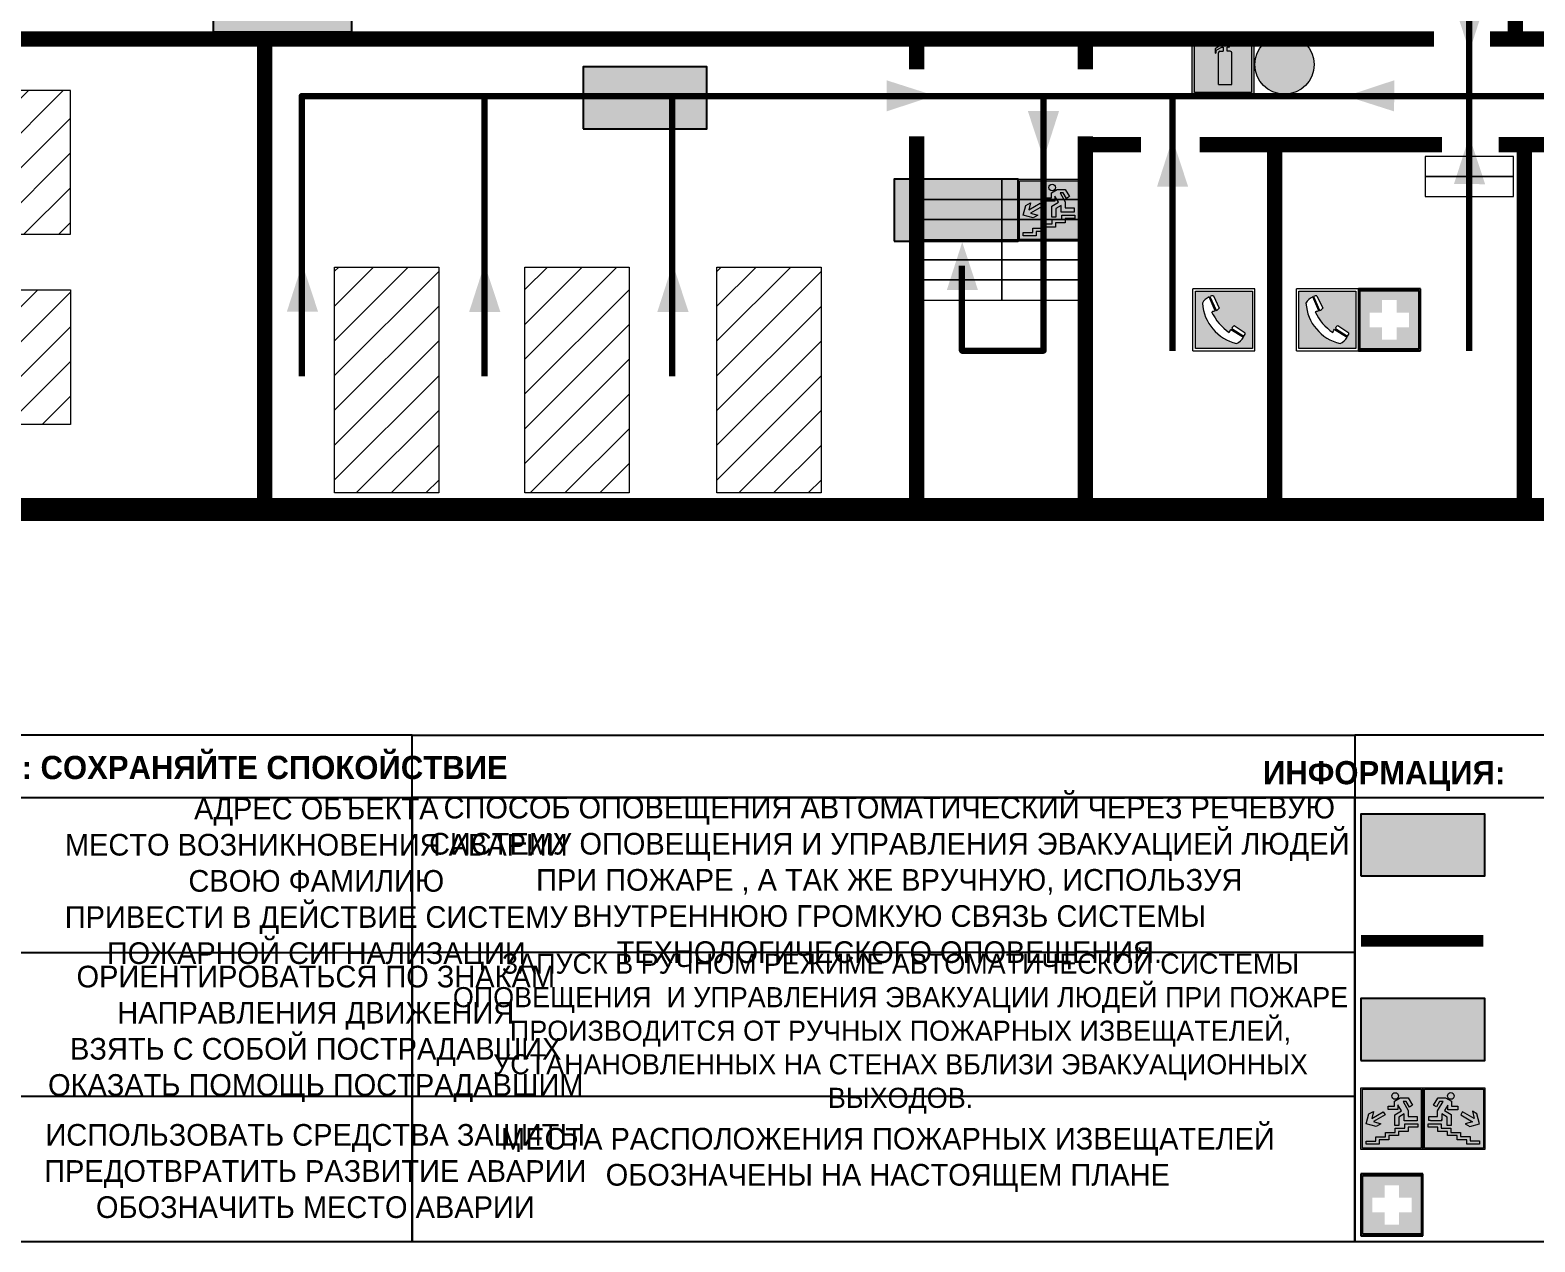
# Model space of a CAD drawing. Header units: millimetres. Extents: x 13810 to 67229, y 12374 to 21950.
# Drawn here: x 18165.2 to 18359.5, y 14176.2 to 14332.7 of the extents above; entities that cross this region are included whole.
import ezdxf

# ---------------------------------------------------------------- set-up
doc = ezdxf.new("R2010")
doc.units = ezdxf.units.MM
doc.layers.add('План_Штампы', color=7, linetype='Continuous')
doc.styles.add('обычный', font='arial.ttf')
pattern_1 = [(45, (-2813.9702, 12348.202), (-2.24506403, 2.24506403), [])]

# ---------------------------------------------------------------- blocks, each defined once
blk = doc.blocks.new('A$C7B4425F7')
at = {"true_color": 0xffffff}
blk.add_hatch(color=7, dxfattribs=at).paths.add_polyline_path([(0, 0), (-16, 0), (-16, -8), (0, -8)])
h = blk.add_hatch(color=126)
h.paths.add_polyline_path([(-0.2, -0.2), (-15.8, -0.2), (-15.8, -7.8), (-0.2, -7.8)])
h.paths.add_polyline_path([(-11.76, -2.03), (-11.76, -3.66), (-11.17, -3.66, -0.568275), (-11.17, -6.18), (-12.58, -6.18), (-12.58, -2.03)], flags=16)
h.paths.add_polyline_path([(-13.33, -4.12, -0.495768), (-13.59, -6.18), (-15.03, -6.18), (-15.03, -2.03), (-13.59, -2.03, -0.487973)], flags=16)
h.paths.add_polyline_path([(-10.25, -2.03), (-9.48, -2.03), (-9.48, -6.18), (-10.25, -6.18)], flags=16)
h.paths.add_polyline_path([(-13.84, -3.69), (-14.24, -3.69), (-14.24, -3.03), (-13.9, -3.03, -0.692621)], flags=0)
h.paths.add_polyline_path([(-9.15, -2.03), (-8.4, -2.03), (-8.04, -3.07), (-7.68, -2.03), (-6.93, -2.03), (-7.64, -4.1), (-6.93, -6.18), (-7.68, -6.18), (-8.04, -5.14), (-8.4, -6.18), (-9.15, -6.18), (-8.44, -4.1)], flags=16)
h.paths.add_polyline_path([(-11.76, -4.46), (-11.42, -4.46, -0.692621), (-11.36, -5.12), (-11.76, -5.12)], flags=0)
h.paths.add_polyline_path([(-13.9, -5.2), (-14.24, -5.2), (-14.24, -4.55), (-13.84, -4.55, -0.708038)], flags=0)
edge = h.paths.add_edge_path(flags=16)
edge.add_ellipse((-5.51, -4.08), major_axis=(0, 2.05), ratio=0.586184, start_angle=0, end_angle=360)
edge = h.paths.add_edge_path(flags=0)
edge.add_ellipse((-5.51, -4.08), major_axis=(0, 1.14), ratio=0.454828, start_angle=0, end_angle=360)
h.paths.add_polyline_path([(-4.13, -4.96, 0.377264), (-3.48, -4.52, 0.0555), (-3.16, -2.03), (-1.66, -2.03), (-1.66, -4.96), (-0.96, -4.96), (-0.96, -7.01), (-1.75, -7.01), (-1.75, -6.18), (-3.3, -6.18), (-3.3, -7.02), (-4.13, -7.02)], flags=16)
h.paths.add_polyline_path([(-2.73, -2.91), (-2.28, -2.91), (-2.28, -4.96), (-3.05, -4.96, 0.079136)], flags=0)
at = {"color": 126}
blk.add_lwpolyline([(-16, -8), (0, -8), (0, 0), (-16, 0)], close=True, dxfattribs=at)
blk = doc.blocks.new('A$C18900ED3')
h = blk.add_hatch(color=126)
h.paths.add_polyline_path([(-0.18, -0.18), (-7.02, -0.18), (-7.02, -7.02), (-0.18, -7.02)])
h.paths.add_polyline_path([(-5.89, -4.46), (-5.89, -2.77), (-4.46, -2.77), (-4.46, -1.31), (-2.77, -1.31), (-2.77, -2.77), (-1.33, -2.77), (-1.33, -4.46), (-2.77, -4.46), (-2.77, -5.89), (-4.46, -5.89), (-4.46, -4.46)], flags=16)
at = {"color": 126}
for p, q in [((-7.2, 0), (-7.2, -7.2)), ((0, 0), (-7.2, 0)), ((0, -7.2), (0, 0)), ((-7.02, -7.02), (-7.02, -0.18)), ((-7.02, -0.18), (-0.18, -0.18)), ((-0.18, -0.18), (-0.18, -7.02)), ((-7.2, -7.2), (0, -7.2)), ((-0.18, -7.02), (-7.02, -7.02))]:
    blk.add_line(p, q, dxfattribs=at)
blk = doc.blocks.new('вниз 3')
at = {"lineweight": 0, "true_color": 0xffffff}
h = blk.add_hatch(color=7, dxfattribs=at)
h.dxf.hatch_style = 1
h.paths.add_polyline_path([(40997.5, -4475.69), (40997.25, -4475.28), (40995.76, -4476.15), (40995.97, -4475.23), (40995.39, -4475.56), (40995.05, -4476.83), (40996.33, -4477.17), (40996.91, -4476.83), (40996, -4476.55)], flags=0)
h.paths.add_polyline_path([(40999.81, -4473.95), (41000.22, -4473.95), (41000.64, -4474.67), (41001.03, -4474.43), (41000.46, -4473.49), (41000.42, -4473.49), (40999.43, -4473.49), (40998.68, -4473.92), (40998.68, -4474.57), (40997.88, -4474.57), (40997.88, -4475), (40999.14, -4475), (40999.14, -4474.43), (40999.14, -4474.38), (40999.59, -4475.15), (40998.72, -4475.67), (40998.72, -4477.06), (40999.24, -4477.06), (40999.24, -4475.96), (40999.95, -4475.56), (40999.95, -4476.43), (41001.61, -4476.43), (41001.61, -4475.88), (41000.47, -4475.88), (41000.47, -4475.12)], flags=0)
h.paths.add_polyline_path([(40999.2, -4473.24, 1), (40998.35, -4473.24, 1)], flags=0)
h.paths.add_polyline_path([(41000.46, -4477.26), (41001.69, -4477.26), (41001.69, -4476.84), (41000.03, -4476.84), (41000.03, -4477.39), (40998.78, -4477.39), (40998.78, -4477.95), (40997.53, -4477.95), (40997.53, -4478.5), (40996.29, -4478.5), (40996.29, -4479.06), (40995.05, -4479.06), (40995.05, -4479.48), (40995.29, -4479.48), (40996.72, -4479.48), (40996.72, -4478.92), (40997.97, -4478.92), (40997.97, -4478.36), (40999.2, -4478.36), (40999.2, -4477.81), (41000.46, -4477.81)], flags=0)
h.paths.add_polyline_path([(41002.37, -4472.17), (40994.37, -4472.17), (40994.37, -4480.17), (41002.37, -4480.17)])
h.paths.add_polyline_path([(41002.16, -4479.96), (40994.57, -4479.96), (40994.57, -4472.37), (41002.16, -4472.37)], flags=16)
h.paths.add_polyline_path([(41001.61, -4475.88), (41001.61, -4476.43), (40999.95, -4476.43), (40999.95, -4475.56), (40999.24, -4475.96), (40999.24, -4477.06), (40998.72, -4477.06), (40998.72, -4475.67), (40999.59, -4475.15), (40999.14, -4474.38), (40999.14, -4474.43), (40999.14, -4475), (40997.88, -4475), (40997.88, -4474.57), (40998.68, -4474.57), (40998.68, -4473.92), (40999.43, -4473.49), (41000.42, -4473.49), (41000.46, -4473.49), (41001.03, -4474.43), (41000.64, -4474.67), (41000.22, -4473.95), (40999.81, -4473.95), (41000.47, -4475.12), (41000.47, -4475.88)], flags=0)
h.paths.add_polyline_path([(41001.69, -4476.84), (41001.69, -4477.26), (41000.46, -4477.26), (41000.46, -4477.81), (40999.2, -4477.81), (40999.2, -4478.36), (40997.97, -4478.36), (40997.97, -4478.92), (40996.72, -4478.92), (40996.72, -4479.48), (40995.05, -4479.48), (40995.05, -4479.06), (40996.29, -4479.06), (40996.29, -4478.5), (40997.53, -4478.5), (40997.53, -4477.95), (40998.78, -4477.95), (40998.78, -4477.39), (41000.03, -4477.39), (41000.03, -4476.84)], flags=0)
h.paths.add_polyline_path([(40998.35, -4473.24, -1), (40999.2, -4473.24, -1)], flags=0)
h.paths.add_polyline_path([(40997.5, -4475.69), (40996, -4476.55), (40996.91, -4476.83), (40996.33, -4477.17), (40995.05, -4476.83), (40995.39, -4475.56), (40995.97, -4475.23), (40995.76, -4476.15), (40997.25, -4475.28)], flags=0)
at = {"lineweight": 0}
h = blk.add_hatch(color=126, dxfattribs=at)
h.dxf.hatch_style = 1
h.paths.add_polyline_path([(41002.16, -4472.37), (40994.57, -4472.37), (40994.57, -4479.96), (41002.16, -4479.96)])
h.paths.add_polyline_path([(40995.97, -4475.23), (40995.76, -4476.15), (40997.25, -4475.28), (40997.5, -4475.69), (40996, -4476.55), (40996.91, -4476.83), (40996.33, -4477.17), (40995.05, -4476.83), (40995.39, -4475.56)], flags=16)
h.paths.add_polyline_path([(40997.88, -4474.57), (40998.68, -4474.57), (40998.68, -4473.92), (40999.43, -4473.49), (41000.42, -4473.49), (41000.46, -4473.49), (41001.03, -4474.43), (41000.64, -4474.67), (41000.22, -4473.95), (40999.81, -4473.95), (41000.47, -4475.12), (41000.47, -4475.88), (41001.61, -4475.88), (41001.61, -4476.43), (40999.95, -4476.43), (40999.95, -4475.56), (40999.24, -4475.96), (40999.24, -4477.06), (40998.72, -4477.06), (40998.72, -4475.67), (40999.59, -4475.15), (40999.14, -4474.38), (40999.14, -4474.43), (40999.14, -4475), (40997.88, -4475)], flags=16)
h.paths.add_polyline_path([(40998.35, -4473.24, -1), (40999.2, -4473.24, -1)], flags=16)
h.paths.add_polyline_path([(40997.53, -4477.95), (40998.78, -4477.95), (40998.78, -4477.39), (41000.03, -4477.39), (41000.03, -4476.84), (41001.69, -4476.84), (41001.69, -4477.26), (41000.46, -4477.26), (41000.46, -4477.81), (40999.2, -4477.81), (40999.2, -4478.36), (40997.97, -4478.36), (40997.97, -4478.92), (40996.72, -4478.92), (40996.72, -4479.48), (40995.05, -4479.48), (40995.05, -4479.06), (40996.29, -4479.06), (40996.29, -4478.5), (40997.53, -4478.5)], flags=16)
at = {"lineweight": 0, "true_color": 0xffffff}
h = blk.add_hatch(color=7, dxfattribs=at)
h.dxf.hatch_style = 1
h.paths.add_polyline_path([(40999.2, -4473.24, 1), (40998.35, -4473.24, 1)])
h.paths.add_polyline_path([(40999.81, -4473.95), (41000.22, -4473.95), (41000.64, -4474.67), (41001.03, -4474.43), (41000.46, -4473.49), (41000.42, -4473.49), (40999.43, -4473.49), (40998.68, -4473.92), (40998.68, -4474.57), (40997.88, -4474.57), (40997.88, -4475), (40999.14, -4475), (40999.14, -4474.43), (40999.14, -4474.38), (40999.59, -4475.15), (40998.72, -4475.67), (40998.72, -4477.06), (40999.24, -4477.06), (40999.24, -4475.96), (40999.95, -4475.56), (40999.95, -4476.43), (41001.61, -4476.43), (41001.61, -4475.88), (41000.47, -4475.88), (41000.47, -4475.12)])
h.paths.add_polyline_path([(40999.2, -4477.81), (41000.46, -4477.81), (41000.46, -4477.26), (41001.69, -4477.26), (41001.69, -4476.84), (41000.03, -4476.84), (41000.03, -4477.39), (40998.78, -4477.39), (40998.78, -4477.95), (40997.53, -4477.95), (40997.53, -4478.5), (40996.29, -4478.5), (40996.29, -4479.06), (40995.05, -4479.06), (40995.05, -4479.48), (40995.29, -4479.48), (40996.72, -4479.48), (40996.72, -4478.92), (40997.97, -4478.92), (40997.97, -4478.36), (40999.2, -4478.36)])
h.paths.add_polyline_path([(40997.5, -4475.69), (40997.25, -4475.28), (40995.76, -4476.15), (40995.97, -4475.23), (40995.39, -4475.56), (40995.05, -4476.83), (40996.33, -4477.17), (40996.91, -4476.83), (40996, -4476.55)])
at = {"color": 126, "lineweight": 0}
for points in [[(40994.37, -4472.17), (41002.37, -4472.17), (41002.37, -4480.17), (40994.37, -4480.17)], [(40994.57, -4472.37), (41002.16, -4472.37), (41002.16, -4479.96), (40994.57, -4479.96)]]:
    blk.add_lwpolyline(points, close=True, dxfattribs=at)
for points in [[(40999.14, -4474.43), (40999.14, -4475), (40997.88, -4475), (40997.88, -4474.57), (40998.68, -4474.57), (40998.68, -4473.92), (40999.43, -4473.49), (41000.42, -4473.49), (41000.46, -4473.49), (41001.03, -4474.43), (41000.64, -4474.67), (41000.22, -4473.95), (40999.81, -4473.95), (41000.47, -4475.12), (41000.47, -4475.88), (41001.61, -4475.88), (41001.61, -4476.43), (40999.95, -4476.43), (40999.95, -4475.56), (40999.24, -4475.96), (40999.24, -4477.06), (40998.72, -4477.06), (40998.72, -4475.67), (40999.59, -4475.15), (40999.14, -4474.38), (40999.14, -4474.43)], [(40995.05, -4476.83), (40995.39, -4475.56), (40995.97, -4475.23), (40995.76, -4476.15), (40997.25, -4475.28), (40997.5, -4475.69), (40996, -4476.55), (40996.91, -4476.83), (40996.33, -4477.17), (40995.05, -4476.83)], [(40995.29, -4479.48), (40995.05, -4479.48), (40995.05, -4479.06), (40996.29, -4479.06), (40996.29, -4478.5), (40997.53, -4478.5), (40997.53, -4477.95), (40998.78, -4477.95), (40998.78, -4477.39), (41000.03, -4477.39), (41000.03, -4476.84), (41001.69, -4476.84), (41001.69, -4477.26), (41000.46, -4477.26), (41000.46, -4477.81), (40999.2, -4477.81), (40999.2, -4478.36), (40997.97, -4478.36), (40997.97, -4478.92), (40996.72, -4478.92), (40996.72, -4479.48), (40995.05, -4479.48)]]:
    blk.add_lwpolyline(points, dxfattribs=at)
blk.add_circle((40998.77, -4473.24), 0.426, dxfattribs=at)
blk = doc.blocks.new('вниз')
at = {"lineweight": 0, "true_color": 0xffffff}
h = blk.add_hatch(color=7, dxfattribs=at)
h.dxf.hatch_style = 1
h.paths.add_polyline_path([(40994.51, -4472.22), (40986.51, -4472.22), (40986.51, -4480.22), (40994.51, -4480.22)])
h.paths.add_polyline_path([(40994.31, -4472.42), (40994.31, -4480.01), (40986.71, -4480.01), (40986.71, -4472.42)], flags=16)
h.paths.add_polyline_path([(40988.43, -4473.53), (40989.43, -4473.53), (40990.19, -4473.96), (40990.19, -4474.6), (40991, -4474.6), (40991, -4475.06), (40989.73, -4475.06), (40989.73, -4474.46), (40989.3, -4475.18), (40990.17, -4475.7), (40990.17, -4477.11), (40989.63, -4477.11), (40989.63, -4476.01), (40988.94, -4475.59), (40988.94, -4476.46), (40988.94, -4476.46), (40987.47, -4476.46), (40987.26, -4476.46), (40987.26, -4475.92), (40988.4, -4475.92), (40988.4, -4475.2), (40989.1, -4473.99), (40988.66, -4473.99), (40988.24, -4474.7), (40987.86, -4474.47), (40988.41, -4473.56)], flags=0)
h.paths.add_polyline_path([(40990.55, -4473.29, -1), (40989.69, -4473.29, -1)], flags=0)
h.paths.add_polyline_path([(40988.85, -4476.89), (40988.85, -4477.43), (40990.1, -4477.43), (40990.1, -4477.99), (40991.34, -4477.99), (40991.34, -4478.54), (40992.59, -4478.54), (40992.59, -4479.09), (40993.83, -4479.09), (40993.83, -4479.52), (40992.17, -4479.52), (40992.17, -4478.97), (40990.91, -4478.97), (40990.91, -4478.41), (40989.68, -4478.41), (40989.68, -4477.86), (40988.43, -4477.86), (40988.43, -4477.31), (40987.6, -4477.31), (40987.18, -4477.31), (40987.18, -4476.89)], flags=0)
h.paths.add_polyline_path([(40991.61, -4475.33), (40993.12, -4476.2), (40992.9, -4475.27), (40993.48, -4475.6), (40993.83, -4476.88), (40992.56, -4477.22), (40991.97, -4476.88), (40992.9, -4476.61), (40991.38, -4475.74), (40991.58, -4475.39)], flags=0)
h.paths.add_polyline_path([(40990.19, -4473.96), (40989.43, -4473.53), (40988.43, -4473.53), (40988.41, -4473.56), (40987.86, -4474.47), (40988.24, -4474.7), (40988.66, -4473.99), (40989.1, -4473.99), (40988.4, -4475.2), (40988.4, -4475.92), (40987.26, -4475.92), (40987.26, -4476.46), (40987.47, -4476.46), (40988.94, -4476.46), (40988.94, -4476.27), (40988.94, -4475.59), (40989.63, -4476.01), (40989.63, -4477.11), (40990.17, -4477.11), (40990.17, -4475.7), (40989.3, -4475.18), (40989.73, -4474.46), (40989.73, -4475.06), (40991, -4475.06), (40991, -4474.6), (40990.19, -4474.6)], flags=0)
h.paths.add_polyline_path([(40990.55, -4473.29, 1), (40989.69, -4473.29, 1)], flags=0)
h.paths.add_polyline_path([(40991.61, -4475.33), (40991.58, -4475.39), (40991.38, -4475.74), (40992.9, -4476.61), (40991.97, -4476.88), (40992.56, -4477.22), (40993.83, -4476.88), (40993.48, -4475.6), (40992.9, -4475.27), (40993.12, -4476.2)], flags=0)
h.paths.add_polyline_path([(40990.1, -4477.43), (40988.85, -4477.43), (40988.85, -4476.89), (40987.18, -4476.89), (40987.18, -4477.31), (40987.6, -4477.31), (40988.43, -4477.31), (40988.43, -4477.86), (40989.68, -4477.86), (40989.68, -4478.41), (40990.91, -4478.41), (40990.91, -4478.97), (40992.17, -4478.97), (40992.17, -4479.52), (40993.83, -4479.52), (40993.83, -4479.09), (40992.59, -4479.09), (40992.59, -4478.54), (40991.34, -4478.54), (40991.34, -4477.99), (40990.1, -4477.99)], flags=0)
at = {"lineweight": 0}
h = blk.add_hatch(color=126, dxfattribs=at)
h.dxf.hatch_style = 1
h.paths.add_polyline_path([(40994.31, -4472.42), (40986.71, -4472.42), (40986.71, -4480.01), (40994.31, -4480.01)])
h.paths.add_polyline_path([(40988.43, -4473.53), (40989.43, -4473.53), (40990.19, -4473.96), (40990.19, -4474.6), (40991, -4474.6), (40991, -4475.06), (40989.73, -4475.06), (40989.73, -4474.46), (40989.3, -4475.18), (40990.17, -4475.7), (40990.17, -4477.11), (40989.63, -4477.11), (40989.63, -4476.01), (40988.94, -4475.59), (40988.94, -4476.46), (40988.94, -4476.46), (40987.47, -4476.46), (40987.26, -4476.46), (40987.26, -4475.92), (40988.4, -4475.92), (40988.4, -4475.2), (40989.1, -4473.99), (40988.66, -4473.99), (40988.24, -4474.7), (40987.86, -4474.47), (40988.41, -4473.56)], flags=16)
h.paths.add_polyline_path([(40990.55, -4473.29, -1), (40989.69, -4473.29, -1)], flags=16)
h.paths.add_polyline_path([(40988.85, -4476.89), (40988.85, -4477.43), (40990.1, -4477.43), (40990.1, -4477.99), (40991.34, -4477.99), (40991.34, -4478.54), (40992.59, -4478.54), (40992.59, -4479.09), (40993.83, -4479.09), (40993.83, -4479.52), (40992.17, -4479.52), (40992.17, -4478.97), (40990.91, -4478.97), (40990.91, -4478.41), (40989.68, -4478.41), (40989.68, -4477.86), (40988.43, -4477.86), (40988.43, -4477.31), (40987.6, -4477.31), (40987.18, -4477.31), (40987.18, -4476.89)], flags=16)
h.paths.add_polyline_path([(40991.61, -4475.33), (40993.12, -4476.2), (40992.9, -4475.27), (40993.48, -4475.6), (40993.83, -4476.88), (40992.56, -4477.22), (40991.97, -4476.88), (40992.9, -4476.61), (40991.38, -4475.74), (40991.58, -4475.39)], flags=16)
at = {"lineweight": 0, "true_color": 0xffffff}
h = blk.add_hatch(color=7, dxfattribs=at)
h.dxf.hatch_style = 1
h.paths.add_polyline_path([(40989.73, -4474.46), (40989.73, -4475.06), (40991, -4475.06), (40991, -4474.6), (40990.19, -4474.6), (40990.19, -4473.96), (40989.43, -4473.53), (40988.43, -4473.53), (40988.41, -4473.56), (40987.86, -4474.47), (40988.24, -4474.7), (40988.66, -4473.99), (40989.1, -4473.99), (40988.4, -4475.2), (40988.4, -4475.92), (40987.26, -4475.92), (40987.26, -4476.46), (40987.47, -4476.46), (40988.94, -4476.46), (40988.94, -4475.59), (40989.63, -4476.01), (40989.63, -4477.11), (40990.17, -4477.11), (40990.17, -4475.7), (40989.3, -4475.18)])
h.paths.add_polyline_path([(40989.69, -4473.29, 1), (40990.55, -4473.29, 1)])
h.paths.add_polyline_path([(40991.61, -4475.33), (40991.58, -4475.39), (40991.38, -4475.74), (40992.9, -4476.61), (40991.97, -4476.88), (40992.56, -4477.22), (40993.83, -4476.88), (40993.48, -4475.6), (40992.9, -4475.27), (40993.12, -4476.2)])
h.paths.add_polyline_path([(40990.1, -4477.43), (40988.85, -4477.43), (40988.85, -4476.89), (40987.18, -4476.89), (40987.18, -4477.31), (40987.6, -4477.31), (40988.43, -4477.31), (40988.43, -4477.86), (40989.68, -4477.86), (40989.68, -4478.41), (40990.91, -4478.41), (40990.91, -4478.97), (40992.17, -4478.97), (40992.17, -4479.52), (40993.83, -4479.52), (40993.83, -4479.09), (40992.59, -4479.09), (40992.59, -4478.54), (40991.34, -4478.54), (40991.34, -4477.99), (40990.1, -4477.99)])
at = {"color": 126, "lineweight": 0}
for points in [[(40986.51, -4472.22), (40994.51, -4472.22), (40994.51, -4480.22), (40986.51, -4480.22)], [(40986.71, -4472.42), (40994.31, -4472.42), (40994.31, -4480.01), (40986.71, -4480.01)]]:
    blk.add_lwpolyline(points, close=True, dxfattribs=at)
for points in [[(40987.47, -4476.46), (40987.26, -4476.46), (40987.26, -4475.92), (40988.4, -4475.92), (40988.4, -4475.2), (40989.1, -4473.99), (40988.66, -4473.99), (40988.24, -4474.7), (40987.86, -4474.47), (40988.41, -4473.56), (40988.43, -4473.53), (40989.43, -4473.53), (40990.19, -4473.96), (40990.19, -4474.6), (40991, -4474.6), (40991, -4475.06), (40989.73, -4475.06), (40989.73, -4474.46), (40989.3, -4475.18), (40990.17, -4475.7), (40990.17, -4477.11), (40989.63, -4477.11), (40989.63, -4476.01), (40988.94, -4475.59), (40988.94, -4476.46)], [(40987.6, -4477.31), (40987.18, -4477.31), (40987.18, -4476.89), (40988.85, -4476.89), (40988.85, -4477.43), (40990.1, -4477.43), (40990.1, -4477.99), (40991.34, -4477.99), (40991.34, -4478.54), (40992.59, -4478.54), (40992.59, -4479.09), (40993.83, -4479.09), (40993.83, -4479.52), (40992.17, -4479.52), (40992.17, -4478.97), (40990.91, -4478.97), (40990.91, -4478.41), (40989.68, -4478.41), (40989.68, -4477.86), (40988.43, -4477.86), (40988.43, -4477.31), (40987.6, -4477.31)], [(40987.47, -4476.46), (40988.94, -4476.46), (40988.94, -4476.27)], [(40991.58, -4475.39), (40991.38, -4475.74), (40992.9, -4476.61), (40991.97, -4476.88), (40992.56, -4477.22), (40993.83, -4476.88), (40993.48, -4475.6), (40992.9, -4475.27), (40993.12, -4476.2), (40991.61, -4475.33), (40991.58, -4475.39)]]:
    blk.add_lwpolyline(points, dxfattribs=at)
blk.add_circle((40990.12, -4473.29), 0.432, dxfattribs=at)
blk = doc.blocks.new('A$C32E8229D')
at = {"true_color": 0xffffff}
blk.add_hatch(color=7, dxfattribs=at).paths.add_polyline_path([(0, 0), (0, -8), (16, -8), (16, 0)])
h = blk.add_hatch(color=126)
h.paths.add_polyline_path([(0.2, -0.2), (15.8, -0.2), (15.8, -7.8), (0.2, -7.8)])
h.paths.add_polyline_path([(13.49, -2.05), (12.08, -2.05), (11.37, -2.63, 0.162397), (11.29, -2.84), (11.29, -3.63), (10.35, -3.63), (10.35, -4.05), (11.68, -4.05), (11.68, -3.48), (12.26, -4.28), (11.29, -5.1), (11.29, -6.78), (11.85, -6.78), (11.85, -5.44), (12.8, -4.64), (12.8, -5.94), (14.46, -5.94), (14.46, -5.39), (13.45, -5.39), (13.45, -3.97), (12.46, -2.59), (13.15, -2.59), (13.69, -3.34), (14.18, -3)], flags=16)
h.paths.add_polyline_path([(10.74, -1.82, 1), (11.8, -1.82, 1)], flags=16)
h.paths.add_polyline_path([(9.39, -3.59), (5.99, -3.59), (6.56, -3.03), (5.91, -3.03), (5.1, -3.83), (5.91, -4.64), (6.56, -4.64), (5.99, -4.09), (9.39, -4.09)], flags=16)
h.paths.add_polyline_path([(4.29, -1.08), (1.72, -1.08), (1.72, -6.6), (4.29, -6.6)], flags=16)
at = {"color": 126}
blk.add_lwpolyline([(16, -8), (0, -8), (0, 0), (16, 0)], close=True, dxfattribs=at)
blk = doc.blocks.new('A$C3AD82952')
at = {"true_color": 0xf5f5ff}
h = blk.add_hatch(color=7, dxfattribs=at)
h.dxf.hatch_style = 1
h.paths.add_polyline_path([(8.21, 8.73, 0.414214), (7.89, 9.05), (7.22, 9.05), (7.22, 9.92), (7.59, 9.92, 1), (7.57, 10.36), (7.22, 10.36), (7.22, 10.6), (6.43, 10.6), (6.43, 10.36), (6.01, 10.36), (4.74, 9.59), (4.74, 8.69), (4.98, 8.73), (4.98, 9.26), (6.12, 9.91), (6.43, 9.91), (6.43, 9.05), (5.76, 9.05, 0.414214), (5.44, 8.73), (5.44, 2.2), (8.21, 2.2)], flags=0)
h.paths.add_polyline_path([(12.8, 12.8), (0, 12.8), (0, 0), (12.8, 0)])
h.paths.add_polyline_path([(0.51, 12.29), (12.29, 12.29), (12.29, 0.51), (0.51, 0.51)], flags=16)
h.paths.add_polyline_path([(4.74, 9.59), (6.01, 10.36), (6.43, 10.36), (6.43, 10.6), (7.22, 10.6), (7.22, 10.36), (7.59, 10.36, -0.94586), (7.59, 9.92), (7.22, 9.92), (7.22, 9.05), (7.89, 9.05, -0.414214), (8.21, 8.73), (8.21, 2.2), (5.44, 2.2), (5.44, 8.73, -0.414214), (5.76, 9.05), (6.43, 9.05), (6.43, 9.91), (6.12, 9.91), (4.98, 9.26), (4.98, 8.73), (4.74, 8.69)], flags=0)
h = blk.add_hatch(color=242)
h.dxf.hatch_style = 1
h.paths.add_polyline_path([(12.29, 12.29), (0.51, 12.29), (0.51, 0.51), (12.29, 0.51)])
h.paths.add_polyline_path([(4.74, 8.69), (4.74, 9.59), (6.01, 10.36), (6.43, 10.36), (6.43, 10.6), (7.22, 10.6), (7.22, 10.36), (7.59, 10.36, -0.94586), (7.59, 9.92), (7.22, 9.92), (7.22, 9.05), (7.89, 9.05, -0.414214), (8.21, 8.73), (8.21, 2.2), (5.44, 2.2), (5.44, 8.73, -0.414214), (5.76, 9.05), (6.43, 9.05), (6.43, 9.91), (6.12, 9.91), (4.98, 9.26), (4.98, 8.73)], flags=16)
h = blk.add_hatch(color=7, dxfattribs=at)
h.dxf.hatch_style = 1
h.paths.add_polyline_path([(8.21, 8.73, 0.414214), (7.89, 9.05), (7.22, 9.05), (7.22, 9.92), (7.59, 9.92, 1), (7.57, 10.36), (7.22, 10.36), (7.22, 10.6), (6.43, 10.6), (6.43, 10.36), (6.01, 10.36), (4.74, 9.59), (4.74, 8.69), (4.98, 8.73), (4.98, 9.26), (6.12, 9.91), (6.43, 9.91), (6.43, 9.05), (5.76, 9.05, 0.414214), (5.44, 8.73), (5.44, 2.2), (8.21, 2.2)])
at = {"color": 242, "lineweight": 5}
for p, q in [((0, 0), (0, 12.8)), ((0, 12.8), (12.8, 12.8)), ((12.8, 0), (12.8, 12.8)), ((6.01, 10.36), (4.74, 9.59)), ((4.74, 9.59), (4.74, 8.69)), ((4.98, 9.26), (6.12, 9.91)), ((6.01, 10.36), (6.43, 10.36)), ((6.12, 9.91), (6.43, 9.91)), ((7.22, 10.6), (6.43, 10.6)), ((6.43, 10.6), (6.43, 10.36)), ((6.43, 9.91), (6.43, 9.05)), ((7.22, 10.36), (7.22, 10.6)), ((7.59, 10.36), (7.22, 10.36)), ((7.22, 9.05), (7.22, 9.92)), ((7.59, 9.92), (7.22, 9.92)), ((4.74, 8.69), (4.98, 8.73)), ((4.98, 8.73), (4.98, 9.26)), ((5.44, 2.2), (5.44, 8.73)), ((5.76, 9.05), (6.43, 9.05)), ((7.89, 9.05), (7.22, 9.05)), ((8.21, 2.2), (8.21, 8.73)), ((0, 0), (12.8, 0)), ((5.44, 2.2), (8.21, 2.2))]:
    blk.add_line(p, q, dxfattribs=at)
blk.add_lwpolyline([(0.51, 12.29), (12.29, 12.29), (12.29, 0.51), (0.51, 0.51)], close=True, dxfattribs=at)
for centre, radius, start, end in [((7.58, 10.14), 0.223, 273.1875, 86.8125), ((5.76, 8.73), 0.32, 90, 180), ((7.89, 8.73), 0.32, 0, 90)]:
    blk.add_arc(centre, radius, start, end, dxfattribs=at)
blk = doc.blocks.new('A$C7B8C2D5B')
at = {"lineweight": 0}
h = blk.add_hatch(color=5, dxfattribs=at)
h.dxf.hatch_style = 1
h.paths.add_polyline_path([(1.397, -3.024, 1), (-2.112, -3.024, 1)])
at = {"color": 5, "lineweight": 0}
blk.add_circle((-0.358, -3.024), 1.755, dxfattribs=at)
blk = doc.blocks.new('A$C456E1F9C')
at = {"lineweight": 5}
h = blk.add_hatch(color=242, dxfattribs=at)
h.paths.add_polyline_path([(0.51, -1.47), (0.51, -13.26), (12.29, -13.26), (12.29, -1.47)])
h.paths.add_polyline_path([(5.42, -4.95, -0.254479), (4.78, -5.4), (3.52, -2.53, -0.209735), (4.23, -2.4)], flags=16)
h.paths.add_polyline_path([(8.53, -8.6), (10.87, -10.17), (10.54, -10.76), (8.03, -9.13, -0.192251)], flags=16)
h.paths.add_polyline_path([(4.61, -5.49, 0.005518), (3.87, -5.72, 0.128647), (7.49, -10.01, 0.00809), (7.83, -9.33), (10.47, -10.97, -0.16736), (8.99, -12.25, -0.327862), (1.95, -3.95, -0.166952), (3.36, -2.62)], flags=16)
at = {"color": 242, "lineweight": 5}
for p, q in [((0, -13.77), (0, -0.97)), ((12.8, -0.97), (0, -0.97)), ((4.61, -5.49), (3.36, -2.62)), ((3.52, -2.53), (4.78, -5.4)), ((4.23, -2.4), (5.42, -4.95)), ((12.8, -13.77), (12.8, -0.97)), ((8.03, -9.13), (10.54, -10.76)), ((10.81, -10.12), (8.53, -8.6)), ((7.83, -9.33), (10.47, -10.97)), ((10.54, -10.76), (10.8, -10.3)), ((10.8, -10.3), (10.81, -10.12)), ((0, -13.77), (12.8, -13.77))]:
    blk.add_line(p, q, dxfattribs=at)
blk.add_lwpolyline([(0.51, -1.47), (12.29, -1.47), (12.29, -13.26), (0.51, -13.26)], close=True, dxfattribs=at)
for centre, radius, start, end in [((4.59, -5.34), 2.99, 114.2845, 152.1974), ((4.02, -3.27), 0.891, 76.3284, 123.7092), ((11.12, -3.31), 9.19, 183.9915, 256.6009), ((14.98, -39.1), 35.17, 107.1487, 108.4135), ((13.86, -0.94), 11.08, 205.5536, 234.8762), ((4.68, -4.59), 0.824, 276.9621, 334.0723), ((8.94, -9.5), 0.989, 114.4092, 157.9388), ((-13.31, 0.8), 23.44, 332.5487, 334.4027), ((7.87, -9.46), 3, 291.9291, 329.9329)]:
    blk.add_arc(centre, radius, start, end, dxfattribs=at)

msp = doc.modelspace()

# ---------------------------------------------------------------- hatches: boundary and pattern name
at = {"lineweight": 0}
h = msp.add_hatch(dxfattribs=at)
h.set_pattern_fill('ANSI31', color=256)
h.set_pattern_definition(pattern_1)
h.paths.add_polyline_path([(18010.35, 14291.17), (17989, 14291.17), (17989, 14277.15), (18010.35, 14277.15)])
h.paths.add_polyline_path([(18097.5, 14322.57), (18026.67, 14322.57), (18026.67, 14309.62), (18097.5, 14309.62)])
h.paths.add_polyline_path([(18097.5, 14300.31), (18026.67, 14300.31), (18026.67, 14287.35), (18097.5, 14287.35)])
h.paths.add_polyline_path([(18170.36, 14324.9), (18129.06, 14324.9), (18129.06, 14306.35), (18170.36, 14306.35)])
h.paths.add_polyline_path([(18170.36, 14299.16), (18136.25, 14299.16), (18136.25, 14281.77), (18170.36, 14281.77)])
h = msp.add_hatch(dxfattribs=at)
h.set_pattern_fill('ANSI31', color=256)
h.set_pattern_definition(pattern_1)
h.paths.add_polyline_path([(18217.92, 14302.1), (18204.47, 14302.1), (18204.47, 14272.93), (18217.92, 14272.93)])
h.paths.add_polyline_path([(18242.49, 14302.1), (18229.04, 14302.1), (18229.04, 14272.93), (18242.49, 14272.93)])
h.paths.add_polyline_path([(18267.29, 14302.1), (18253.84, 14302.1), (18253.84, 14272.93), (18267.29, 14272.93)])

# ---------------------------------------------------------------- linework, layer by layer
at = {"lineweight": 0, "const_width": 3}
msp.add_lwpolyline([(17978.81, 14451.18), (18435.96, 14451.18), (18435.96, 14270.79), (17978.81, 14270.79)], close=True, dxfattribs=at)
at = {"color": 126, "lineweight": 100, "true_color": 0x008754}
for points in [[(18350.98, 14324.19), (18350.98, 14337.06), (18156.18, 14337.06), (18156.18, 14390.14), (18110.05, 14390.14), (18110.05, 14354.38), (18055.17, 14354.38)], [(18200.24, 14288.01), (18200.24, 14324.19), (18296.03, 14324.19), (18296.03, 14291.29), (18285.47, 14291.29), (18285.47, 14302.25)], [(18223.81, 14288.01), (18223.81, 14324.19)], [(18248.08, 14288.01), (18248.08, 14324.19)], [(18296.03, 14324.19), (18420.76, 14324.19), (18420.76, 14291.29)], [(18312.67, 14291.29), (18312.67, 14324.19)], [(18350.98, 14291.29), (18350.98, 14324.19)]]:
    msp.add_lwpolyline(points, dxfattribs=at)
at = {"lineweight": 0, "const_width": 2}
for points in [[(18338.88, 14342.02), (18356.95, 14342.02), (18356.95, 14331.57)], [(17978.81, 14331.57), (18346.42, 14331.57)], [(18195.44, 14270.79), (18195.44, 14331.57)], [(18279.64, 14331.57), (18279.64, 14327.63)], [(18301.42, 14331.57), (18301.42, 14327.63)], [(18353.65, 14331.57), (18435.96, 14331.57)], [(18279.64, 14319), (18279.64, 14270.79)], [(18301.42, 14319), (18301.42, 14270.79)], [(18301.42, 14317.91), (18308.59, 14317.91)], [(18316.19, 14317.91), (18347.49, 14317.91)], [(18325.86, 14317.91), (18325.86, 14270.79)], [(18354.8, 14317.91), (18361.67, 14317.91)], [(18358.09, 14317.91), (18358.09, 14270.79)]]:
    msp.add_lwpolyline(points, dxfattribs=at)
at = {"lineweight": 0}
for points in [[(18170.36, 14324.9), (18129.06, 14324.9), (18129.06, 14306.35), (18170.36, 14306.35)], [(18345.29, 14313.8), (18356.69, 14313.8), (18356.69, 14316.4), (18345.29, 14316.4)], [(18279.21, 14310.83), (18290.62, 14310.83), (18290.62, 14313.43), (18279.21, 14313.43)], [(18290.62, 14310.83), (18302.03, 14310.83), (18302.03, 14313.43), (18290.62, 14313.43)], [(18345.29, 14311.2), (18356.69, 14311.2), (18356.69, 14313.8), (18345.29, 14313.8)], [(18279.21, 14308.23), (18290.62, 14308.23), (18290.62, 14310.83), (18279.21, 14310.83)], [(18290.62, 14308.23), (18302.03, 14308.23), (18302.03, 14310.83), (18290.62, 14310.83)], [(18279.21, 14305.64), (18290.62, 14305.64), (18290.62, 14308.23), (18279.21, 14308.23)], [(18290.62, 14305.64), (18302.03, 14305.64), (18302.03, 14308.23), (18290.62, 14308.23)], [(18279.21, 14303.04), (18290.62, 14303.04), (18290.62, 14305.64), (18279.21, 14305.64)], [(18290.62, 14303.04), (18302.03, 14303.04), (18302.03, 14305.64), (18290.62, 14305.64)], [(18204.47, 14302.1), (18217.92, 14302.1), (18217.92, 14272.93), (18204.47, 14272.93)], [(18229.04, 14302.1), (18242.49, 14302.1), (18242.49, 14272.93), (18229.04, 14272.93)], [(18253.84, 14302.1), (18267.29, 14302.1), (18267.29, 14272.93), (18253.84, 14272.93)], [(18279.21, 14300.44), (18290.62, 14300.44), (18290.62, 14303.04), (18279.21, 14303.04)], [(18290.62, 14300.44), (18302.03, 14300.44), (18302.03, 14303.04), (18290.62, 14303.04)], [(18279.21, 14297.84), (18290.62, 14297.84), (18290.62, 14300.44), (18279.21, 14300.44)], [(18290.62, 14297.84), (18302.03, 14297.84), (18302.03, 14300.44), (18290.62, 14300.44)], [(18136.25, 14299.16), (18170.36, 14299.16), (18170.36, 14281.77), (18136.25, 14281.77)]]:
    msp.add_lwpolyline(points, close=True, dxfattribs=at)
for points in [[(18070.71, 14233.58), (18214.48, 14233.58), (18214.48, 14241.63), (18070.71, 14241.63)], [(18214.48, 14241.63), (18336.2, 14241.63), (18336.2, 14176.18), (18214.48, 14176.18)], [(18214.48, 14241.63), (18336.2, 14241.63), (18336.2, 14233.58), (18214.48, 14233.58)], [(18336.2, 14233.58), (18479.96, 14233.58), (18479.96, 14241.63), (18336.2, 14241.63)], [(18070.71, 14233.58), (18214.48, 14233.58), (18214.48, 14176.18), (18070.71, 14176.18)], [(18214.48, 14233.58), (18336.2, 14233.58), (18336.2, 14213.58), (18214.48, 14213.58)], [(18336.2, 14233.58), (18479.96, 14233.58), (18479.96, 14176.18), (18336.2, 14176.18)], [(18336.2, 14213.58), (18214.48, 14213.58), (18214.48, 14195.01), (18336.2, 14195.01)]]:
    msp.add_lwpolyline(points, close=True)
at = {"color": 126, "lineweight": 80, "true_color": 0x008754, "const_width": 1.5}
msp.add_lwpolyline([(18352.8, 14215.07), (18337.01, 14215.07)], dxfattribs=at)
for points in [[(18129.13, 14213.58), (18070.71, 14213.58), (18214.48, 14213.58)], [(18129.13, 14195.01), (18070.71, 14195.01), (18214.48, 14195.01)]]:
    msp.add_lwpolyline(points)
at = {"layer": 'План_Штампы', "color": 126, "true_color": 0x008754}
for points in [[(18348.98, 14336.15), (18353.01, 14336.15), (18351.02, 14329.97)], [(18275.75, 14322.21), (18275.75, 14326.23), (18281.94, 14324.25)], [(18341.3, 14326.23), (18341.29, 14322.21), (18335.11, 14324.19)], [(18293.99, 14322.25), (18298.02, 14322.25), (18296.03, 14316.06)], [(18353.04, 14312.81), (18349.01, 14312.82), (18351, 14319)], [(18314.7, 14312.47), (18310.67, 14312.48), (18312.66, 14318.66)], [(18287.55, 14299.14), (18283.53, 14299.14), (18285.52, 14305.33)], [(18202.34, 14296.34), (18198.31, 14296.35), (18200.3, 14302.53)], [(18225.88, 14296.31), (18221.85, 14296.32), (18223.84, 14302.5)], [(18250.18, 14296.31), (18246.15, 14296.32), (18248.14, 14302.5)]]:
    msp.add_solid(points, dxfattribs=at)

# ---------------------------------------------------------------- block references
for name, p, xscale, yscale, zscale in [('A$C3AD82952', (18315.2, 14324.32), 0.625, 0.625, 0.625), ('A$C7B8C2D5B', (18327.91, 14334.84), 2.177419353276491, 2.177419353276491, 2.177419353276491), ('A$C456E1F9C', (18315.31, 14299.89), 0.625, 0.625, 0.625), ('A$C456E1F9C', (18328.68, 14299.89), 0.625, 0.625, 0.625), ('A$C18900ED3', (18344.68, 14299.29), 1.111111111007631, 1.111111111007631, 1.111111111007631), ('A$C18900ED3', (18345.01, 14184.96), 1.111111111007631, 1.111111111007631, 1.111111111007631)]:
    msp.add_blockref(name, p, dxfattribs=dict(xscale=xscale, yscale=yscale, zscale=zscale))
at = {"color": 126, "true_color": 0x008754}
for name, p in [('вниз 3', (-22701.65, 18785.63)), ('вниз 3', (-22657.36, 18668.27)), ('вниз', (-22641.5, 18668.32)), ('вниз', (-22641.5, 18668.32))]:
    msp.add_blockref(name, p, dxfattribs=at)
at = {"layer": 'План_Штампы', "color": 126, "true_color": 0x008754, "xscale": 1.113761976465601, "yscale": 1.113761976465601, "zscale": 1.113761976465601, "rotation": 359.9978653237144}
msp.add_blockref('A$C32E8229D', (18188.85, 14341.36), dxfattribs=at)
at = {"layer": 'План_Штампы', "color": 126, "true_color": 0x008754, "xscale": -1}
for p in [(18252.56, 14327.97), (18353.01, 14207.61)]:
    msp.add_blockref('A$C32E8229D', p, dxfattribs=at)
at = {"layer": 'План_Штампы'}
for p in [(18292.72, 14313.46), (18353.01, 14231.45)]:
    msp.add_blockref('A$C7B4425F7', p, dxfattribs=at)

# ---------------------------------------------------------------- texts
at = {"lineweight": 0, "attachment_point": 5, "style": 'обычный'}
for s, insert, char_height, width in [('{\\fProxima Nova Rg|b1|i0|c204|p2;ДЕЙСТВИЯ ПРИ АВАРИИ: СОХРАНЯЙТЕ СПОКОЙСТВИЕ\\H1.6644x; }', (18170.32, 14237.03), 3, 175.1736), ('{\\fProxima Nova Rg|b1|i0|c204|p2;ИНФОРМАЦИЯ:\\H1.1997x; }', (18340, 14236.36), 3, 175.1736), ('\\pi-8.4,l8.4,t8.4;{\\fProxima Nova Rg|b0|i0|c204|p2;АДРЕС ОБЪЕКТА\\PМЕСТО ВОЗНИКНОВЕНИЯ АВАРИИ\\PСВОЮ ФАМИЛИЮ\\PПРИВЕСТИ В ДЕЙСТВИЕ СИСТЕМУ \\PПОЖАРНОЙ СИГНАЛИЗАЦИИ}', (18202.11, 14222.41), 2.8, 126.6484), ('{\\fProxima Nova Rg|b0|i0|c204|p2;СПОСОБ ОПОВЕЩЕНИЯ АВТОМАТИЧЕСКИЙ ЧЕРЕЗ РЕЧЕВУЮ СИСТЕМУ ОПОВЕЩЕНИЯ И УПРАВЛЕНИЯ ЭВАКУАЦИЕЙ ЛЮДЕЙ ПРИ ПОЖАРЕ , А ТАК ЖЕ ВРУЧНУЮ, ИСПОЛЬЗУЯ ВНУТРЕННЮЮ ГРОМКУЮ СВЯЗЬ СИСТЕМЫ ТЕХНОЛОГИЧЕСКОГО ОПОВЕЩЕНИЯ.}', (18276.1, 14222.54), 2.8, 118.5618), ('{\\fProxima Nova Rg|b0|i0|c204|p2;\\P\\pt7.8;ЗАПУСК В РУЧНОМ РЕЖИМЕ АВТОМАТИЧЕСКОЙ СИСТЕМЫ ОПОВЕЩЕНИЯ  И УПРАВЛЕНИЯ ЭВАКУАЦИИ ЛЮДЕЙ ПРИ ПОЖАРЕ ПРОИЗВОДИТСЯ ОТ РУЧНЫХ ПОЖАРНЫХ ИЗВЕЩАТЕЛЕЙ, УСТАНАНОВЛЕННЫХ НА СТЕНАХ ВБЛИЗИ ЭВАКУАЦИОННЫХ ВЫХОДОВ. }', (18277.55, 14205.25), 2.6, 121.7868), ('\\pi-8.4,l8.4,t8.4;{\\fProxima Nova Rg|b0|i0|c204|p2;ОРИЕНТИРОВАТЬСЯ ПО ЗНАКАМ \\PНАПРАВЛЕНИЯ ДВИЖЕНИЯ\\PВЗЯТЬ С СОБОЙ ПОСТРАДАВШИХ\\PОКАЗАТЬ ПОМОЩЬ ПОСТРАДАВШИМ}', (18202.04, 14203.05), 2.8, 126.6484), ('\\pi-8.4,l8.4,t8.4;{\\fProxima Nova Rg|b0|i0|c204|p2;ИСПОЛЬЗОВАТЬ СРЕДСТВА ЗАЩИТЫ \\PПРЕДОТВРАТИТЬ РАЗВИТИЕ АВАРИИ\\PОБОЗНАЧИТЬ МЕСТО АВАРИИ}', (18201.98, 14185.32), 2.8, 126.6484), ('\\pt8.4;{\\fProxima Nova Rg|b0|i0|c204|p2;\\PМЕСТА РАСПОЛОЖЕНИЯ ПОЖАРНЫХ ИЗВЕЩАТЕЛЕЙ ОБОЗНАЧЕНЫ НА НАСТОЯЩЕМ ПЛАНЕ}', (18275.91, 14189.11), 2.8, 118.5618)]:
    msp.add_mtext(s, dxfattribs=dict(at, insert=insert, char_height=char_height, width=width))

doc.saveas('drawing.dxf')
